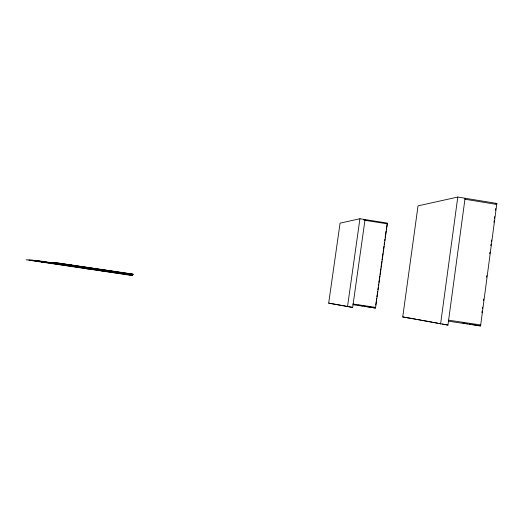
<?xml version="1.0" encoding="UTF-8"?>
<svg xmlns="http://www.w3.org/2000/svg" width="523" height="523" viewBox="0 0 523 523"><rect width="100%" height="100%" fill="white"/><g stroke="black" fill="none" stroke-linecap="round" stroke-linejoin="round"><path stroke-width="0.78" d="M481.892 312.767L482.108 311.152M482.435 308.727L482.644 307.112M483.507 300.647L483.723 299.032M486.625 277.223L486.835 275.608M489.737 253.792L489.953 252.178M490.809 245.718L491.025 244.097M491.352 241.678L491.561 240.064M493.928 222.288L494.143 220.673M494.464 218.248L494.68 216.633M495.536 210.168L495.752 208.553M448.479 321.187L480.565 325.953L496.85 203.454L457.782 197.047L418.04 205.859L402.73 316.938L447.95 325.084L465.071 198.243M440.588 323.992L457.782 197.047M375.756 304.935L376.652 298.509M376.88 296.907L377.665 291.285M377.887 289.683L378.221 287.271M378.449 285.669L378.672 284.061M378.894 282.453L379.79 276.033M380.018 274.425L380.803 268.809M381.025 267.201L381.359 264.795M381.587 263.187L381.81 261.578M382.032 259.977L382.928 253.55M383.156 251.949L383.941 246.326M384.163 244.718L384.497 242.312M384.725 240.704L384.948 239.103M385.17 237.494L386.066 231.074M386.294 229.466L387.281 223.811L364.76 220.294M353.038 304.719L375.521 308.067L387.38 223.125L359.929 218.751L340.074 223.151L328.679 303.137L352.659 307.413L365.047 219.568L363.485 219.902M347.507 306.648L359.929 218.751M117.008 273.274L120.839 272.306M495.261 203.741L496.85 203.454M101.998 271.045L108.47 270.469M86.936 268.809L96.062 268.626M71.821 266.567L83.615 266.776M56.654 264.311L71.135 264.926M41.428 262.056L58.622 263.062L133.175 274.144L131.959 275.49L26.15 259.787L37.074 260.559L132.626 274.752M402.73 316.938L415.524 319.069M448.616 320.181L480.696 324.953L480.284 324.888M328.679 303.137L352.659 307.413M56.811 262.958L133.045 274.287M54.915 262.847L132.914 274.431M52.934 262.729L132.77 274.588M34.544 260.382L132.469 274.921M31.89 260.192L132.312 275.105M29.092 259.996L132.142 275.294M464.94 199.23L496.719 204.441M375.422 307.341L352.96 304M358.177 305.112L359.752 305.38M361.328 305.648L362.903 305.916M364.485 306.19L375.521 308.067M462.842 322.933L464.457 323.207M466.065 323.482L467.68 323.757M469.288 324.031L470.896 324.306M472.511 324.58L480.565 325.953M417.106 319.363L421.061 320.096M422.643 320.39L432.135 322.148M433.717 322.443L437.673 323.175M439.255 323.469L440.837 323.763M442.419 324.057L447.95 325.084"/></g></svg>
